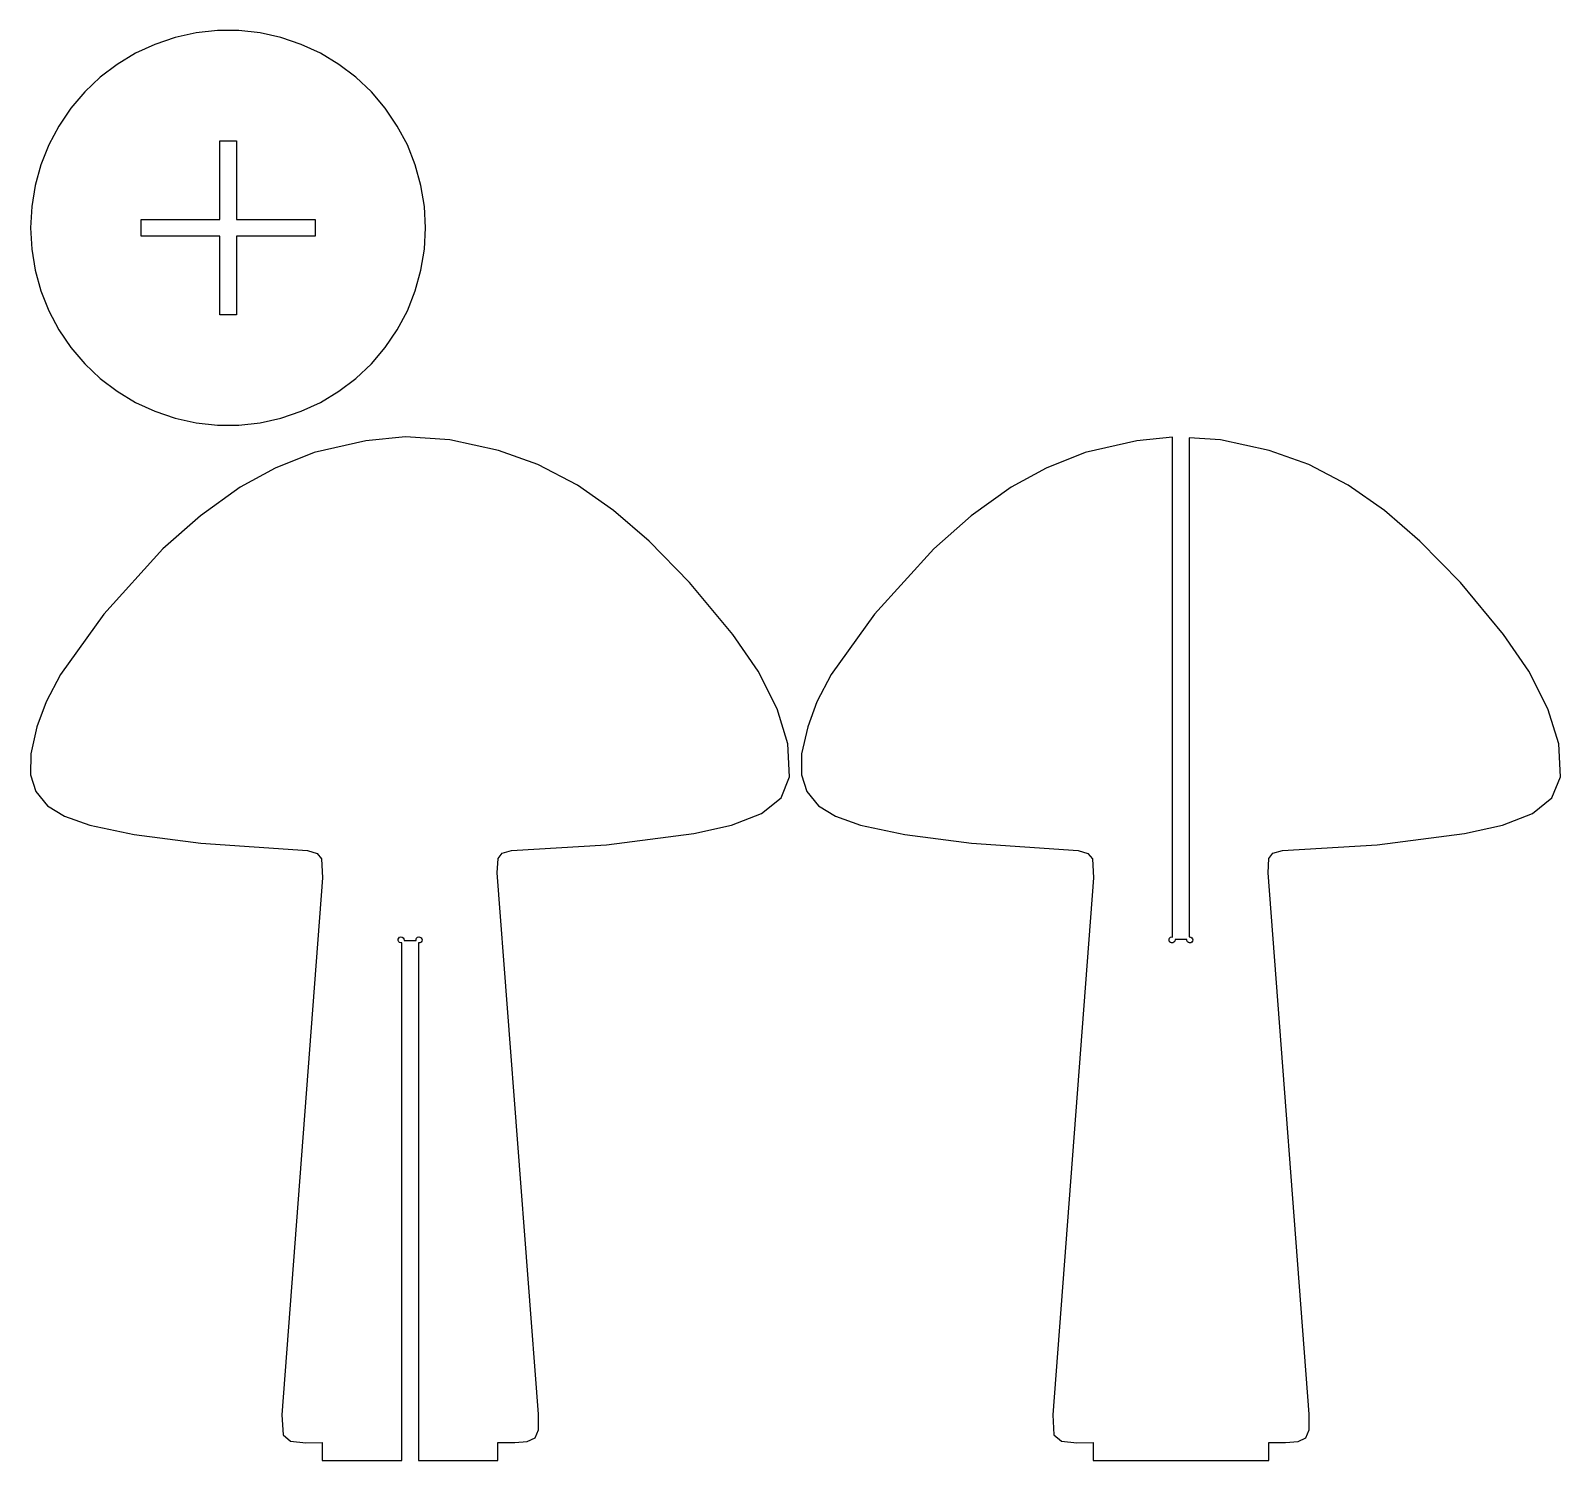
# Model space of a CAD drawing. Header units: millimetres. Extents: x 4 to 263, y 4 to 246.
import ezdxf

# ---------------------------------------------------------------- set-up
doc = ezdxf.new("R2010")
doc.units = ezdxf.units.MM
doc.layers.add('CUT', color=1, linetype='CONTINUOUS')

msp = doc.modelspace()

# ---------------------------------------------------------------- linework, layer by layer
at = {"layer": 'CUT'}
for points in [[(42.829, 179.572), (46.363, 180.35), (49.793, 181.505), (53.077, 183.025), (56.178, 184.89), (59.059, 187.08), (61.686, 189.569), (64.029, 192.327), (66.06, 195.322), (67.755, 198.52), (69.095, 201.882), (70.063, 205.369), (70.648, 208.94), (70.844, 212.553), (70.648, 216.167), (70.063, 219.738), (69.095, 223.225), (67.755, 226.587), (66.06, 229.784), (64.029, 232.78), (61.686, 235.538), (59.059, 238.026), (56.178, 240.217), (53.077, 242.082), (49.793, 243.602), (46.363, 244.757), (42.829, 245.535), (39.232, 245.926), (35.613, 245.926), (32.015, 245.535), (28.481, 244.757), (25.051, 243.602), (21.767, 242.082), (18.666, 240.217), (15.785, 238.026), (13.158, 235.538), (10.815, 232.78), (8.784, 229.784), (7.089, 226.587), (5.75, 223.225), (4.781, 219.738), (4.196, 216.167), (4, 212.553), (4.196, 208.94), (4.781, 205.369), (5.75, 201.882), (7.089, 198.52), (8.784, 195.322), (10.815, 192.327), (13.158, 189.569), (15.785, 187.08), (18.666, 184.89), (21.767, 183.025), (25.051, 181.505), (28.481, 180.35), (32.015, 179.572), (35.613, 179.18), (39.232, 179.18)], [(35.997, 211.128), (22.714, 211.128), (22.714, 213.978), (35.997, 213.978), (35.997, 227.261), (38.847, 227.261), (38.847, 213.978), (52.13, 213.978), (52.13, 211.128), (38.847, 211.128), (38.847, 197.846), (35.997, 197.846)], [(66.796, 91.579), (66.652, 91.563), (66.452, 91.629), (66.295, 91.77), (66.209, 91.963), (66.209, 92.174), (66.295, 92.367), (66.452, 92.509), (66.652, 92.574), (66.863, 92.552), (67.045, 92.446), (67.17, 92.275), (67.233, 91.979), (69.239, 91.979), (69.239, 92.174), (69.325, 92.367), (69.482, 92.509), (69.682, 92.574), (69.893, 92.552), (70.075, 92.446), (70.2, 92.275), (70.244, 92.069), (70.2, 91.862), (70.075, 91.691), (69.893, 91.586), (69.646, 91.56), (69.646, 4), (83.093, 4), (83.093, 7.016), (85.923, 7.017), (88.052, 7.172), (89.372, 7.823), (89.937, 9.146), (89.937, 11.82), (82.966, 103.423), (83.1, 105.837), (83.796, 106.727), (85.408, 107.192), (101.433, 108.177), (116.232, 110.1), (122.618, 111.496), (127.704, 113.459), (130.997, 116.135), (132.442, 119.677), (132.168, 125.251), (130.326, 131.168), (127.107, 137.522), (122.834, 143.719), (115.518, 152.549), (108.661, 159.559), (102.67, 164.716), (96.524, 169.04), (89.866, 172.497), (83.173, 174.899), (74.949, 176.669), (67.471, 177.18), (60.759, 176.533), (52.008, 174.541), (45.4, 171.901), (39.474, 168.649), (32.733, 163.848), (26.401, 158.214), (16.397, 147.207), (9.063, 136.979), (6.626, 132.327), (5.075, 128.1), (4.034, 123.528), (4, 119.985), (4.894, 117.183), (6.886, 114.778), (9.746, 112.997), (14.012, 111.479), (21.502, 109.93), (32.797, 108.416), (50.862, 107.192), (52.493, 106.693), (53.256, 105.784), (53.424, 102.59), (46.521, 11.715), (46.728, 8.338), (48.003, 7.275), (50.602, 7), (53.348, 7.001), (53.348, 4), (66.796, 4)], [(213.535, 7.016), (216.364, 7.017), (218.493, 7.172), (219.814, 7.823), (220.379, 9.146), (220.379, 11.82), (213.408, 103.423), (213.542, 105.837), (214.238, 106.727), (215.85, 107.192), (231.875, 108.177), (246.674, 110.1), (253.06, 111.496), (258.146, 113.459), (261.439, 116.135), (262.884, 119.677), (262.61, 125.251), (260.768, 131.168), (257.549, 137.522), (253.276, 143.719), (245.96, 152.549), (239.103, 159.559), (233.112, 164.716), (226.966, 169.04), (220.308, 172.497), (213.615, 174.899), (205.391, 176.669), (200.087, 177.032), (200.087, 92.578), (200.334, 92.552), (200.517, 92.446), (200.641, 92.275), (200.685, 92.069), (200.641, 91.862), (200.517, 91.691), (200.334, 91.586), (200.124, 91.563), (199.923, 91.629), (199.766, 91.77), (199.68, 91.963), (199.68, 92.159), (197.674, 92.159), (197.611, 91.862), (197.487, 91.691), (197.304, 91.586), (197.094, 91.563), (196.893, 91.629), (196.736, 91.77), (196.65, 91.963), (196.65, 92.174), (196.736, 92.367), (196.893, 92.509), (197.094, 92.574), (197.237, 92.559), (197.237, 177.115), (191.201, 176.533), (182.45, 174.541), (175.842, 171.901), (169.916, 168.649), (163.175, 163.848), (156.843, 158.214), (146.839, 147.207), (139.505, 136.979), (137.068, 132.327), (135.517, 128.1), (134.476, 123.528), (134.442, 119.985), (135.336, 117.183), (137.328, 114.778), (140.188, 112.997), (144.454, 111.479), (151.944, 109.93), (163.239, 108.416), (181.304, 107.192), (182.935, 106.693), (183.698, 105.784), (183.866, 102.59), (176.963, 11.715), (177.17, 8.338), (178.445, 7.275), (181.044, 7), (183.79, 7.001), (183.79, 4), (213.535, 4)]]:
    msp.add_lwpolyline(points, close=True, dxfattribs=at)

doc.saveas('drawing.dxf')
